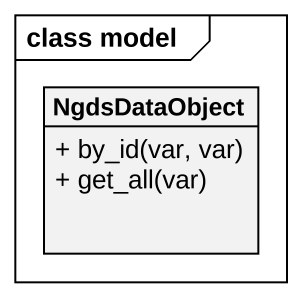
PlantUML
@startuml
mainframe class model
hide circle
hide empty members
skinparam classAttributeIconSize 0
class NgdsDataObject {
  + by_id(var, var)
  + get_all(var)
}
@enduml
